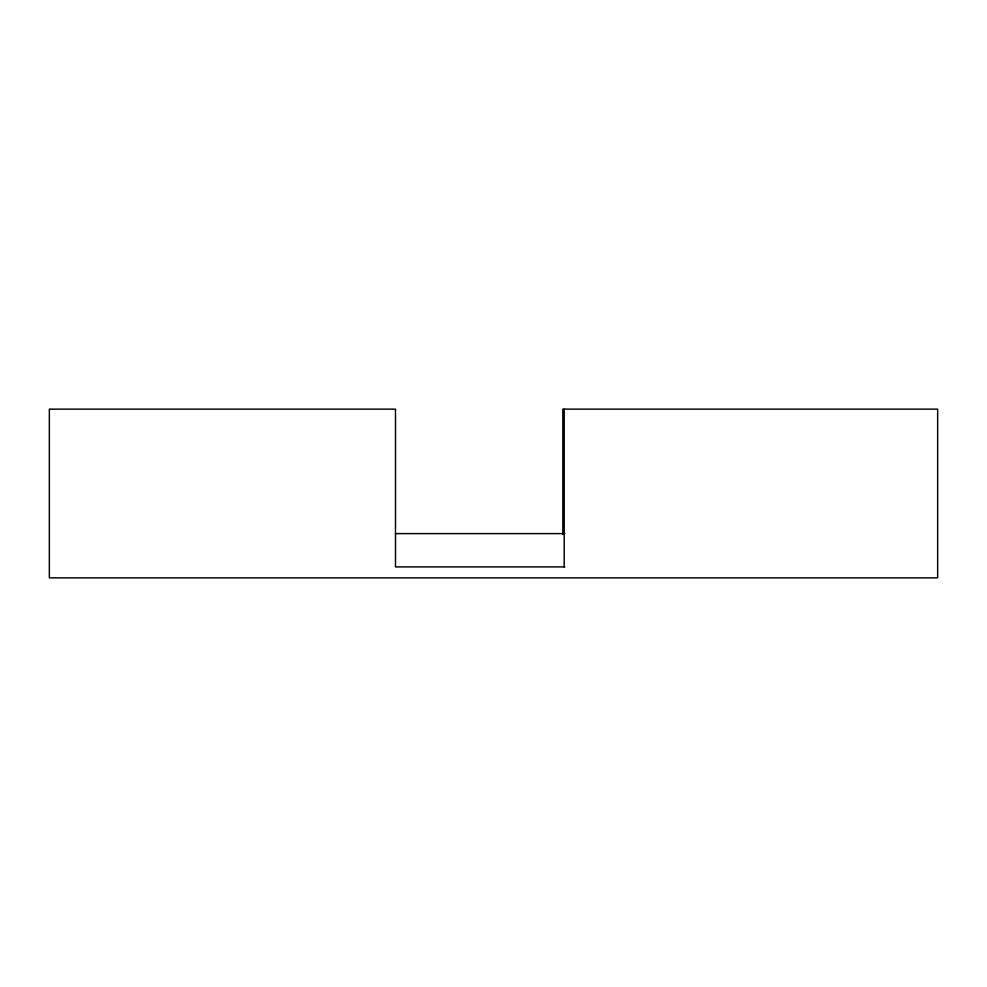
<?xml version="1.0" encoding="UTF-8"?>
<svg xmlns="http://www.w3.org/2000/svg" width="987" height="987" viewBox="0 0 987 987"><rect width="100%" height="100%" fill="white"/><g stroke="black" fill="none" stroke-linecap="round" stroke-linejoin="round"><path stroke-width="1.48" d="M395.491 533.609L564.885 533.609M564.885 566.896L395.491 566.896L395.491 409.149L49.35 409.149L49.35 577.851L937.65 577.851L937.65 409.149L562.849 409.149L562.849 534.473M564.194 409.149L564.194 566.896"/></g></svg>
